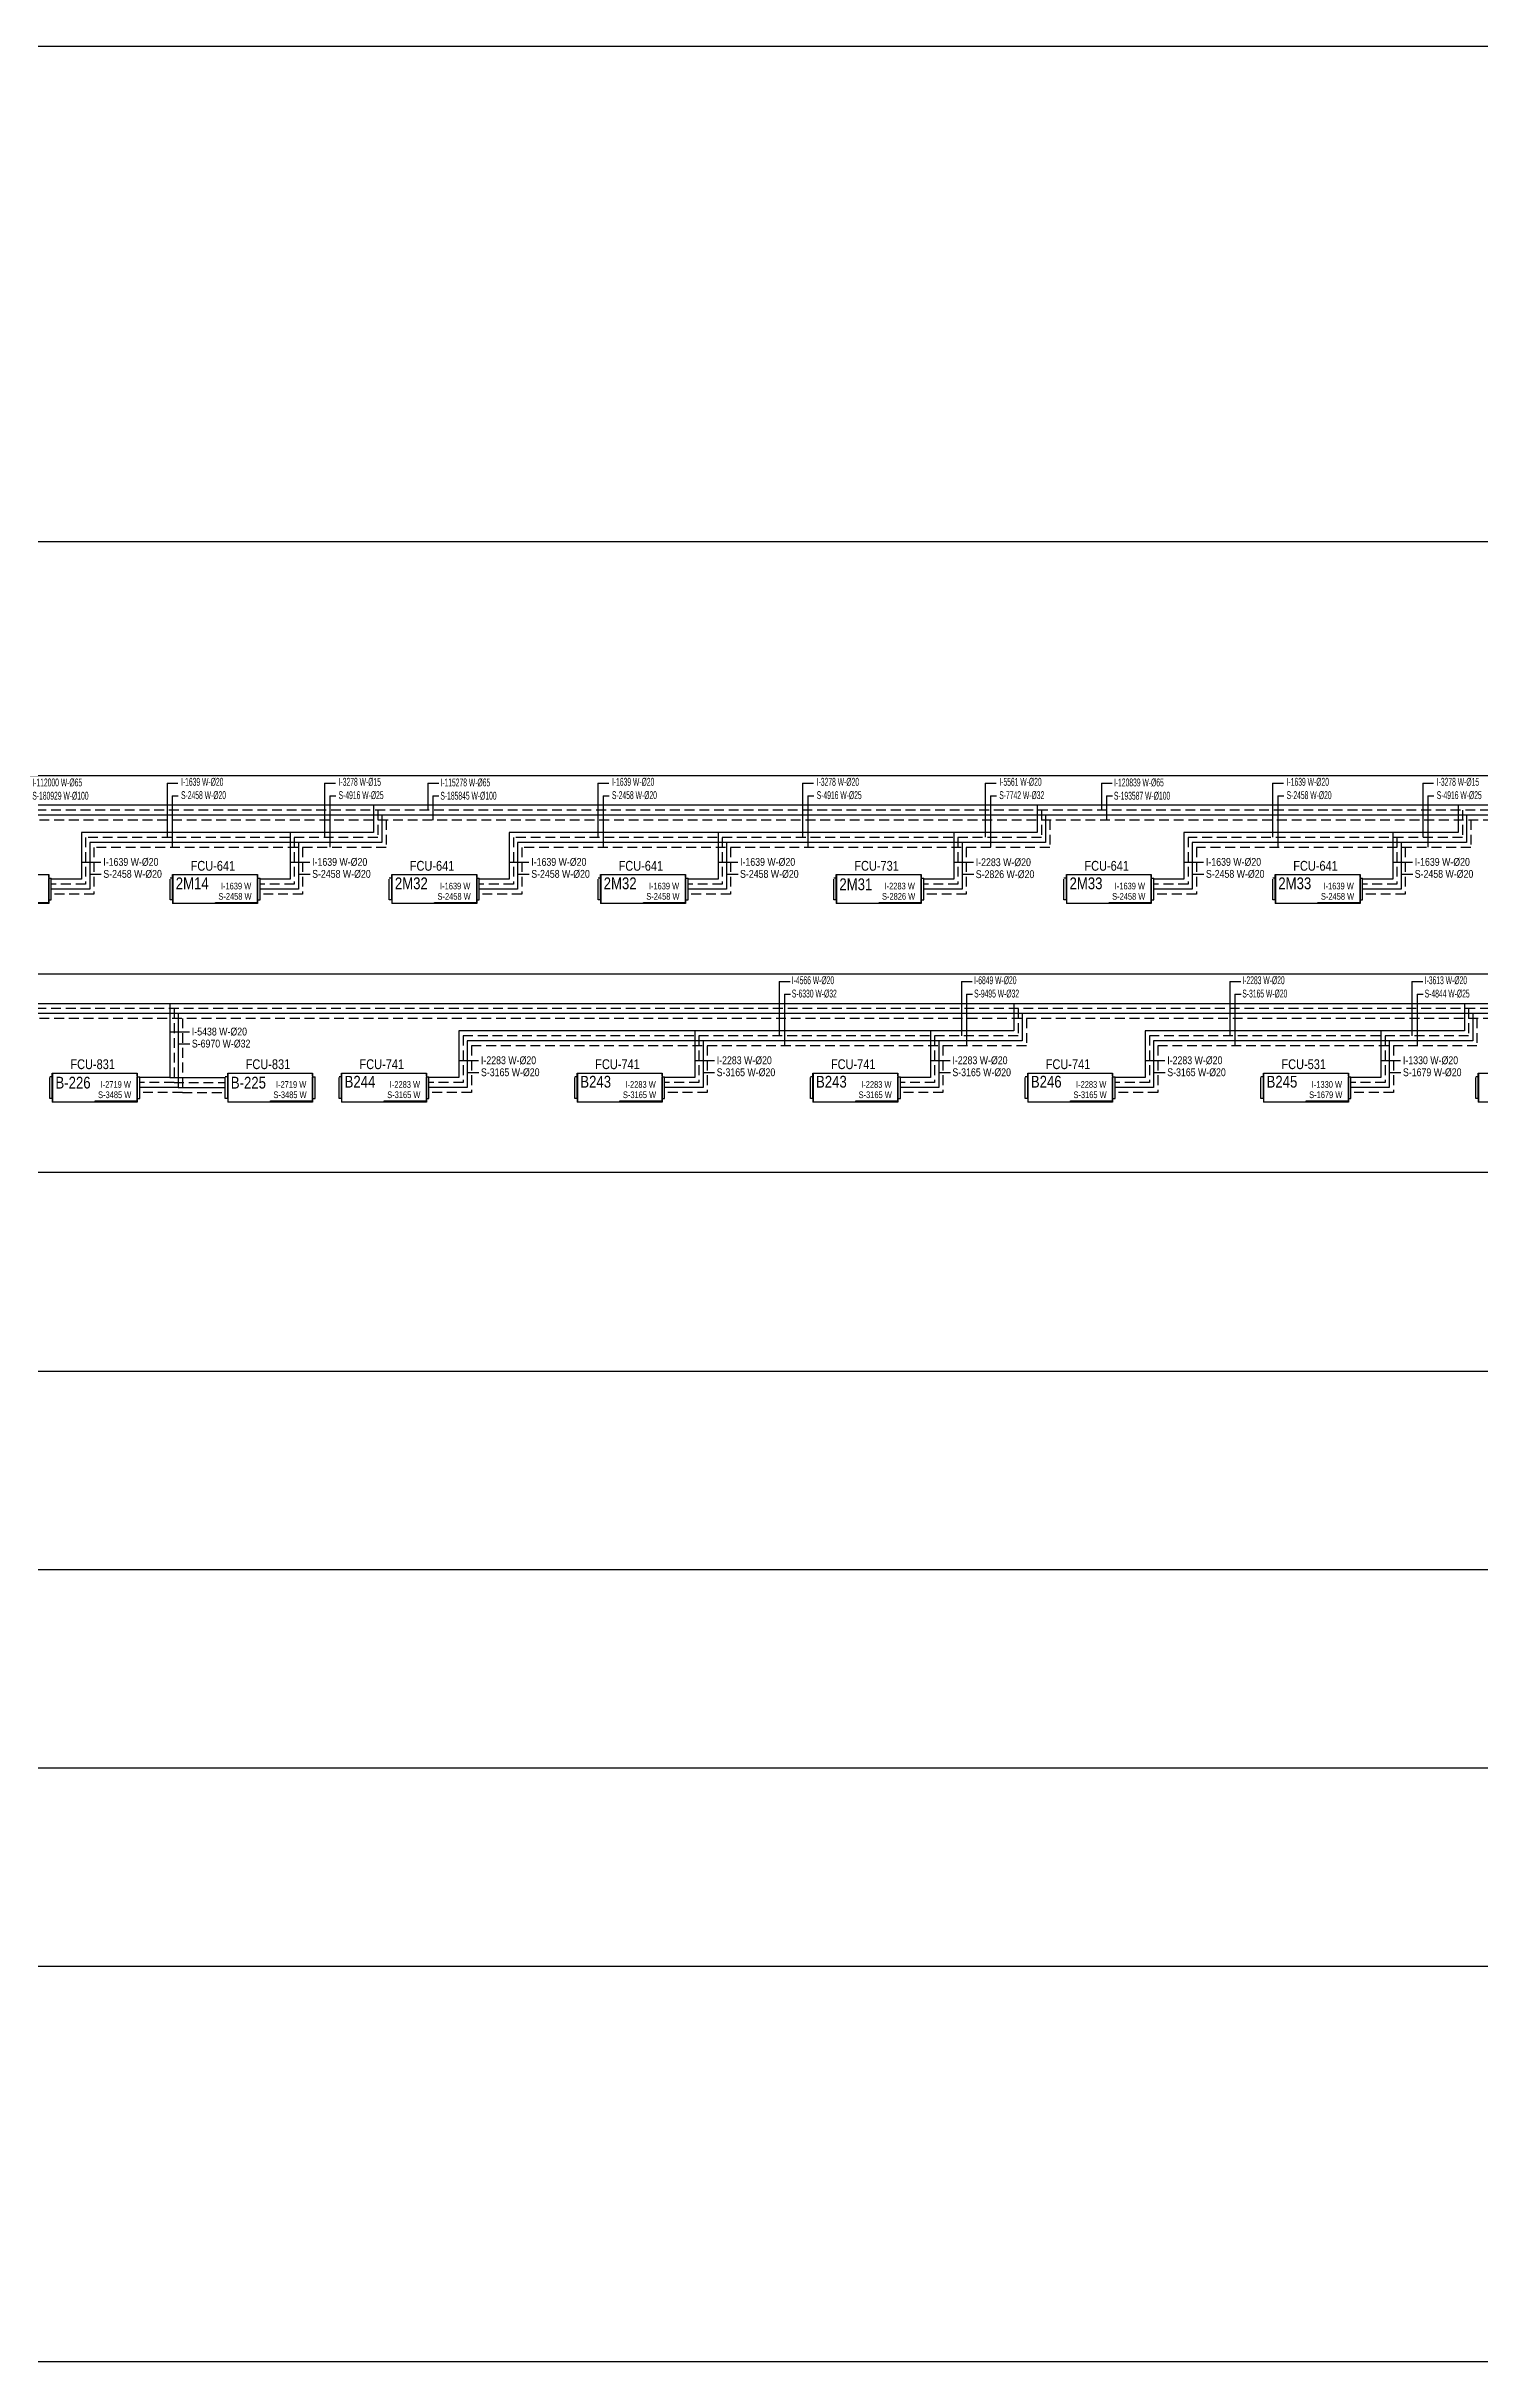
# Model space of a CAD drawing. Header units: centimetres. Extents: x -8730 to 48594, y -13 to 19987.
# Drawn here: x 11886 to 15535, y 10112 to 16006 of the extents above; entities that cross this region are included whole.
import ezdxf
from ezdxf.enums import TextEntityAlignment as Align

# ---------------------------------------------------------------- set-up
doc = ezdxf.new("R2010")
doc.units = ezdxf.units.CM
doc.header["$MEASUREMENT"] = 0
doc.linetypes.add('DASHED', pattern=[75, 50, -25])
for name, color, linetype, lineweight in [('1-BASLIK', 53, 'Continuous', 25), ('T-ISITMA', 1, 'Continuous', 30), ('T-MAHAL', 120, 'Continuous', 15), ('T-SOGUTMA', 4, 'Continuous', 30), ('T-STEXT', 181, 'Continuous', 15)]:
    doc.layers.add(name, color=color, linetype=linetype, lineweight=lineweight)
for name, color, linetype in [('T-FC', 150, 'Continuous'), ('T-FC-NUMARA', 62, 'Continuous'), ('T-ISITMA-TOPLAMA', 61, 'Continuous'), ('T-ITEXT', 32, 'Continuous'), ('T-SOGUTMA-TOPLAMA', 120, 'Continuous'), ('T-TEXT', 85, 'Continuous')]:
    doc.layers.add(name, color=color, linetype=linetype)
doc.styles.add('ARIAL', font='arial.ttf')
doc.styles.add('GKM', font='ARIALN.TTF', dxfattribs={"width": 0.6, "height": 20})
doc.styles.add('LUCIDASANS', font='arial.ttf', dxfattribs={"width": 0.8})

# ---------------------------------------------------------------- blocks, each defined once
blk = doc.blocks.new('FANCOIL-DWD')
at = {"linetype": 'DASHED'}
blk.add_line((-114.3, -71.5), (-114.3, -16.4), dxfattribs=at)
for p, q in [((-108.1, -16.4), (-114.3, -16.4)), ((-114.3, -69.1), (-114.3, -18.8)), ((-108.1, -71.5), (-108.1, -7)), ((-108.1, -7), (108.1, -7)), ((-106.8, -80.9), (-106.8, -7)), ((108.1, -7), (108.1, -80.9)), ((108.1, -14.1), (108.1, -7.7)), ((108.1, -16.4), (114.6, -16.4)), ((108.1, -71), (108.1, -16.9)), ((114.6, -71.5), (114.6, -16.4)), ((-108.1, -71.5), (-114.3, -71.5)), ((-108.1, -71.5), (-108.1, -80.9)), ((108.1, -80.9), (-108.1, -80.9)), ((0.9, -80.9), (0.9, -78.2)), ((0.9, -78.2), (108.1, -78.2)), ((108.1, -78), (108.1, -71.5)), ((108.1, -71.5), (114.6, -71.5))]:
    blk.add_line(p, q)

msp = doc.modelspace()

# ---------------------------------------------------------------- linework, layer by layer
at = {"layer": '1-BASLIK'}
msp.add_lwpolyline([(-6103.8, 16005.7), (37956, 16005.7), (37956, 10112), (-6103.8, 10112)], close=True, dxfattribs=at)
at = {"layer": 'T-ISITMA', "lineweight": -3, "ltscale": 0.5}
for p, q in [((26547.1, 14073.8), (1735.7, 14073.8)), ((12719.4, 14073.8), (12719.4, 14004.9)), ((14408.7, 14073.8), (14408.7, 14004.9)), ((15480.5, 14073.8), (15480.5, 14004.9)), ((11975.5, 14004.9), (11975.5, 13885.9)), ((12719.4, 14004.9), (11975.5, 14004.9)), ((12506.9, 14004.9), (12506.9, 13885.9)), ((14408.7, 14004.9), (13064.8, 14004.9)), ((13064.8, 14004.9), (13064.8, 13885.9)), ((13596.3, 14004.9), (13596.3, 13885.9)), ((14196.3, 14004.9), (14196.3, 13885.9)), ((15480.5, 14004.9), (14782.1, 14004.9)), ((14782.1, 14004.9), (14782.1, 13885.9)), ((15313.6, 14004.9), (15313.6, 13885.9)), ((11975.5, 13885.9), (11899, 13885.9)), ((12506.9, 13885.9), (12430.5, 13885.9)), ((13064.8, 13885.9), (12988.3, 13885.9)), ((13596.3, 13885.9), (13519.8, 13885.9)), ((14196.3, 13885.9), (14119.8, 13885.9)), ((14782.1, 13885.9), (14705.6, 13885.9)), ((15313.6, 13885.9), (15237.1, 13885.9)), ((26547.1, 13568.8), (-4435.9, 13568.8)), ((12200.8, 13568.8), (12200.8, 13380.9)), ((14349.2, 13568.8), (14349.2, 13499.9)), ((15496.1, 13568.8), (15496.1, 13499.9)), ((14349.2, 13499.9), (12936.8, 13499.9)), ((12936.8, 13499.9), (12936.8, 13380.9)), ((13536.8, 13499.9), (13536.8, 13380.9)), ((14136.8, 13499.9), (14136.8, 13380.9)), ((15496.1, 13499.9), (14683.6, 13499.9)), ((14683.6, 13499.9), (14683.6, 13380.9)), ((15283.6, 13499.9), (15283.6, 13380.9)), ((12200.8, 13380.9), (12124.3, 13380.9)), ((12200.8, 13380.9), (12341, 13380.9)), ((12936.8, 13380.9), (12860.3, 13380.9)), ((13536.8, 13380.9), (13460.3, 13380.9)), ((14136.8, 13380.9), (14060.3, 13380.9)), ((14683.6, 13380.9), (14607.2, 13380.9)), ((15283.6, 13380.9), (15207.2, 13380.9))]:
    msp.add_line(p, q, dxfattribs=at)
at = {"layer": 'T-ISITMA', "linetype": 'DASHED', "lineweight": -3, "ltscale": 0.5}
for p, q in [((26548.6, 14061.3), (1746.3, 14061.3)), ((12730, 14061.3), (12730, 13992.2)), ((14419.3, 14061.3), (14419.3, 13992.2)), ((15491.1, 14061.3), (15491.1, 13992.2)), ((11986.1, 13992.2), (11986.1, 13873.1)), ((12730, 13992.2), (11986.1, 13992.2)), ((12517.6, 13992.2), (12517.6, 13873.1)), ((14419.3, 13992.2), (13075.4, 13992.2)), ((13075.4, 13992.2), (13075.4, 13873.1)), ((13606.9, 13992.2), (13606.9, 13873.1)), ((14206.9, 13992.2), (14206.9, 13873.1)), ((15491.1, 13992.2), (14792.7, 13992.2)), ((14792.7, 13992.2), (14792.7, 13873.1)), ((15324.2, 13992.2), (15324.2, 13873.1)), ((11986.1, 13873.1), (11899, 13873.1)), ((12517.6, 13873.1), (12430.5, 13873.1)), ((13075.4, 13873.1), (12988.3, 13873.1)), ((13606.9, 13873.1), (13519.8, 13873.1)), ((14206.9, 13873.1), (14119.8, 13873.1)), ((14792.7, 13873.1), (14705.6, 13873.1)), ((15324.2, 13873.1), (15237.1, 13873.1)), ((26548.6, 13556.3), (-4425.3, 13556.3)), ((12211.4, 13556.3), (12211.4, 13368.1)), ((14359.8, 13556.3), (14359.8, 13487.2)), ((15506.7, 13556.3), (15506.7, 13487.2)), ((14359.8, 13487.2), (12947.4, 13487.2)), ((12947.4, 13487.2), (12947.4, 13368.1)), ((13547.4, 13487.2), (13547.4, 13368.1)), ((14147.4, 13487.2), (14147.4, 13368.1)), ((15506.7, 13487.2), (14694.3, 13487.2)), ((14694.3, 13487.2), (14694.3, 13368.1)), ((15294.3, 13487.2), (15294.3, 13368.1)), ((12211.4, 13368.1), (12124.3, 13368.1)), ((12211.4, 13368.1), (12341, 13368.1)), ((12947.4, 13368.1), (12860.3, 13368.1)), ((13547.4, 13368.1), (13460.3, 13368.1)), ((14147.4, 13368.1), (14060.3, 13368.1)), ((14694.3, 13368.1), (14607.2, 13368.1)), ((15294.3, 13368.1), (15207.2, 13368.1))]:
    msp.add_line(p, q, dxfattribs=at)
at = {"layer": 'T-ISITMA-TOPLAMA'}
for p, q in [((12193.6, 14130), (12193.6, 13992.4)), ((12193.6, 14130), (12221.3, 14130)), ((12594.6, 14130), (12594.6, 13992.4)), ((12594.6, 14130), (12622.4, 14130)), ((12857.3, 14130), (12857.3, 14061.3)), ((12857.3, 14130), (12885.1, 14130)), ((13290.5, 14130), (13290.5, 13992.4)), ((13290.5, 14130), (13318.2, 14130)), ((13811.6, 14130), (13811.6, 13992.4)), ((13811.6, 14130), (13839.4, 14130)), ((14276.4, 14130), (14276.4, 13992.4)), ((14276.4, 14130), (14304.2, 14130)), ((14571.9, 14130), (14571.9, 14061.3)), ((14571.9, 14130), (14599.7, 14130)), ((15007.8, 14130), (15007.8, 13992.4)), ((15007.8, 14130), (15035.6, 14130)), ((15390, 14130), (15390, 13992.4)), ((15390, 14130), (15417.7, 14130)), ((13752.1, 13625), (13752.1, 13486.6)), ((13752.1, 13625), (13779.9, 13625)), ((14215.7, 13625), (14215.7, 13486.6)), ((14215.7, 13625), (14243.5, 13625)), ((14899, 13625), (14899, 13486.6)), ((14899, 13625), (14926.7, 13625)), ((15362.6, 13625), (15362.6, 13486.6)), ((15362.6, 13625), (15390.4, 13625))]:
    msp.add_line(p, q, dxfattribs=at)
at = {"layer": 'T-ISITMA-TOPLAMA', "color": 1}
for p, q in [((11975.5, 13928.8), (12025.5, 13928.8)), ((12506.9, 13928.8), (12557, 13928.8)), ((13596.3, 13928.8), (13646.3, 13928.8)), ((14782.1, 13928.8), (14832.1, 13928.8)), ((15313.6, 13928.8), (15363.6, 13928.8))]:
    msp.add_line(p, q, dxfattribs=at)
at = {"layer": 'T-ISITMA-TOPLAMA', "color": 30}
for p, q in [((14196.3, 13928.8), (14246.3, 13928.8)), ((14217.5, 13898.3), (14247.1, 13898.3))]:
    msp.add_line(p, q, dxfattribs=at)
at = {"layer": 'T-ISITMA-TOPLAMA', "color": 62}
msp.add_line((12200.8, 13496.9), (12250.8, 13496.9), dxfattribs=at)
at = {"layer": 'T-ISITMA-TOPLAMA', "color": 163}
for p, q in [((12936.8, 13423.8), (12986.8, 13423.8)), ((13536.8, 13423.8), (13586.8, 13423.8)), ((14136.8, 13423.8), (14186.8, 13423.8)), ((14683.6, 13423.8), (14733.6, 13423.8))]:
    msp.add_line(p, q, dxfattribs=at)
at = {"layer": 'T-ISITMA-TOPLAMA', "color": 100}
msp.add_line((15283.6, 13423.8), (15333.6, 13423.8), dxfattribs=at)
at = {"layer": 'T-SOGUTMA', "lineweight": -3, "ltscale": 0.5}
for p, q in [((26557.4, 14048.8), (1756.9, 14048.8)), ((12740.6, 14048.8), (12740.6, 13979.4)), ((14429.9, 14048.8), (14429.9, 13979.4)), ((15501.7, 14048.8), (15501.7, 13979.4)), ((11996.7, 13979.4), (11996.7, 13860.4)), ((12740.6, 13979.4), (11996.7, 13979.4)), ((12528.2, 13979.4), (12528.2, 13860.4)), ((14429.9, 13979.4), (13086, 13979.4)), ((13086, 13979.4), (13086, 13860.4)), ((13617.5, 13979.4), (13617.5, 13860.4)), ((14217.5, 13979.4), (14217.5, 13860.4)), ((15501.7, 13979.4), (14803.3, 13979.4)), ((14803.3, 13979.4), (14803.3, 13860.4)), ((15334.8, 13979.4), (15334.8, 13860.4)), ((11996.7, 13860.4), (11899, 13860.4)), ((12528.2, 13860.4), (12430.5, 13860.4)), ((13086, 13860.4), (12988.3, 13860.4)), ((13617.5, 13860.4), (13519.8, 13860.4)), ((14217.5, 13860.4), (14119.8, 13860.4)), ((14803.3, 13860.4), (14705.6, 13860.4)), ((15334.8, 13860.4), (15237.1, 13860.4)), ((26557.4, 13543.8), (-4414.6, 13543.8)), ((12222, 13543.8), (12222, 13355.4)), ((14370.4, 13543.8), (14370.4, 13474.4)), ((15517.3, 13543.8), (15517.3, 13474.4)), ((14370.4, 13474.4), (12958, 13474.4)), ((12958, 13474.4), (12958, 13355.4)), ((13558, 13474.4), (13558, 13355.4)), ((14158, 13474.4), (14158, 13355.4)), ((15517.3, 13474.4), (14704.9, 13474.4)), ((14704.9, 13474.4), (14704.9, 13355.4)), ((15304.9, 13474.4), (15304.9, 13355.4)), ((12222, 13355.4), (12124.3, 13355.4)), ((12222, 13355.4), (12341, 13355.4)), ((12958, 13355.4), (12860.3, 13355.4)), ((13558, 13355.4), (13460.3, 13355.4)), ((14158, 13355.4), (14060.3, 13355.4)), ((14704.9, 13355.4), (14607.2, 13355.4)), ((15304.9, 13355.4), (15207.2, 13355.4))]:
    msp.add_line(p, q, dxfattribs=at)
at = {"layer": 'T-SOGUTMA', "linetype": 'DASHED', "lineweight": -3, "ltscale": 0.5}
for p, q in [((26556.4, 14036.3), (1767.5, 14036.3)), ((12751.2, 14036.4), (12751.2, 13966.7)), ((14440.5, 14036.4), (14440.5, 13966.7)), ((15512.4, 14036.4), (15512.4, 13966.7)), ((12007.3, 13966.7), (12007.3, 13847.6)), ((12751.2, 13966.7), (12007.3, 13966.7)), ((12538.8, 13966.7), (12538.8, 13847.6)), ((14440.5, 13966.7), (13096.6, 13966.7)), ((13096.6, 13966.7), (13096.6, 13847.6)), ((13628.1, 13966.7), (13628.1, 13847.6)), ((14228.1, 13966.7), (14228.1, 13847.6)), ((15512.4, 13966.7), (14814, 13966.7)), ((14814, 13966.7), (14814, 13847.6)), ((15345.5, 13966.7), (15345.5, 13847.6)), ((12007.3, 13847.6), (11899, 13847.6)), ((12538.8, 13847.6), (12430.5, 13847.6)), ((13096.6, 13847.6), (12988.3, 13847.6)), ((13628.1, 13847.6), (13519.8, 13847.6)), ((14228.1, 13847.6), (14119.8, 13847.6)), ((14814, 13847.6), (14705.6, 13847.6)), ((15345.5, 13847.6), (15237.1, 13847.6)), ((25356.4, 13531.3), (-4404, 13531.3)), ((25956.4, 13531.3), (-3179.7, 13531.3)), ((26556.4, 13531.3), (-2579.7, 13531.3)), ((12232.7, 13531.3), (12232.7, 13342.6)), ((14381.1, 13531.4), (14381.1, 13461.6)), ((15527.9, 13531.4), (15527.9, 13461.6)), ((14381.1, 13461.6), (12968.6, 13461.6)), ((12968.6, 13461.6), (12968.6, 13342.6)), ((13568.6, 13461.6), (13568.6, 13342.6)), ((14168.6, 13461.6), (14168.6, 13342.6)), ((15527.9, 13461.6), (14715.5, 13461.6)), ((14715.5, 13461.6), (14715.5, 13342.6)), ((15315.5, 13461.6), (15315.5, 13342.6)), ((12232.7, 13342.6), (12124.3, 13342.6)), ((12232.7, 13342.6), (12341, 13342.6)), ((12968.6, 13342.6), (12860.3, 13342.6)), ((13568.6, 13342.6), (13460.3, 13342.6)), ((14168.6, 13342.6), (14060.3, 13342.6)), ((14715.5, 13342.6), (14607.2, 13342.6)), ((15315.5, 13342.6), (15207.2, 13342.6))]:
    msp.add_line(p, q, dxfattribs=at)
at = {"layer": 'T-SOGUTMA-TOPLAMA'}
for p, q in [((12206.7, 14098.2), (12222.2, 14098.2)), ((12206.7, 14098.2), (12206.7, 13967.4)), ((12607.7, 14098.2), (12623.2, 14098.2)), ((12607.7, 14098.2), (12607.7, 13967.4)), ((12870.4, 14098.2), (12885.9, 14098.2)), ((12870.4, 14098.2), (12870.4, 14036.3)), ((13303.6, 14098.2), (13319.1, 14098.2)), ((13303.6, 14098.2), (13303.6, 13967.4)), ((13824.7, 14098.2), (13840.2, 14098.2)), ((13824.7, 14098.2), (13824.7, 13967.4)), ((14289.5, 14098.2), (14305, 14098.2)), ((14289.5, 14098.2), (14289.5, 13967.4)), ((14585, 14098.2), (14600.5, 14098.2)), ((14585, 14098.2), (14585, 14036.3)), ((15020.9, 14098.2), (15036.4, 14098.2)), ((15020.9, 14098.2), (15020.9, 13967.4)), ((15403.1, 14098.2), (15418.6, 14098.2)), ((15403.1, 14098.2), (15403.1, 13967.4)), ((13765.2, 13593.2), (13780.7, 13593.2)), ((13765.2, 13593.2), (13765.2, 13461.6)), ((14228.8, 13593.2), (14244.3, 13593.2)), ((14228.8, 13593.2), (14228.8, 13461.6)), ((14912.1, 13593.2), (14927.6, 13593.2)), ((14912.1, 13593.2), (14912.1, 13461.6)), ((15375.7, 13593.2), (15391.2, 13593.2)), ((15375.7, 13593.2), (15375.7, 13461.6))]:
    msp.add_line(p, q, dxfattribs=at)
at = {"layer": 'T-SOGUTMA-TOPLAMA', "color": 1}
for p, q in [((13064.8, 13928.8), (13114.8, 13928.8)), ((11996.7, 13898.3), (12026.3, 13898.3)), ((12528.2, 13898.3), (12557.8, 13898.3)), ((13086, 13898.3), (13115.6, 13898.3)), ((13617.5, 13898.3), (13647.1, 13898.3)), ((14803.3, 13898.3), (14832.9, 13898.3)), ((15334.8, 13898.3), (15364.4, 13898.3))]:
    msp.add_line(p, q, dxfattribs=at)
at = {"layer": 'T-SOGUTMA-TOPLAMA', "color": 62}
msp.add_line((12222, 13466.3), (12251.6, 13466.3), dxfattribs=at)
at = {"layer": 'T-SOGUTMA-TOPLAMA', "color": 163}
for p, q in [((12958, 13393.3), (12987.6, 13393.3)), ((13558, 13393.3), (13587.6, 13393.3)), ((14158, 13393.3), (14187.6, 13393.3)), ((14704.9, 13393.3), (14734.5, 13393.3))]:
    msp.add_line(p, q, dxfattribs=at)
at = {"layer": 'T-SOGUTMA-TOPLAMA', "color": 100}
msp.add_line((15304.9, 13393.3), (15334.5, 13393.3), dxfattribs=at)
at = {"layer": 'T-TEXT', "color": 7}
for p, q in [((36595.3, 14744), (-5138.2, 14744)), ((36595.3, 14148.7), (-5138.2, 14148.7)), ((36595.3, 13643.7), (-5138.2, 13643.7)), ((36595.3, 13138.7), (-5138.2, 13138.7)), ((-5138.2, 12633.7), (36595.3, 12633.7)), ((-5138.2, 12128.7), (36595.3, 12128.7)), ((-5138.2, 11623.7), (36595.3, 11623.7)), ((-5138.2, 11118.7), (36595.3, 11118.7))]:
    msp.add_line(p, q, dxfattribs=at)

# ---------------------------------------------------------------- block references
at = {"layer": 'T-FC'}
for p in [(11784.4, 13904.3), (12315.9, 13904.3), (12873.7, 13904.3), (13405.2, 13904.3), (14005.2, 13904.3), (14591, 13904.3), (15122.5, 13904.3), (12009.7, 13399.3), (12456.1, 13399.3), (12745.7, 13399.3), (13345.7, 13399.3), (13945.7, 13399.3), (14492.6, 13399.3), (15092.6, 13399.3), (15639.4, 13399.3)]:
    msp.add_blockref('FANCOIL-DWD', p, dxfattribs=at)

# ---------------------------------------------------------------- texts
at = {"layer": 'T-FC-NUMARA', "color": 1, "style": 'ARIAL', "width": 0.8}
for p in [(12253.7, 13907.2), (12811.6, 13907.2), (13343.1, 13907.2), (14528.9, 13907.2), (15060.4, 13907.2)]:
    msp.add_text('FCU-641', height=25, dxfattribs=at).set_placement(p)
at = {"layer": 'T-FC-NUMARA', "color": 30, "style": 'ARIAL', "width": 0.8}
msp.add_text('FCU-731', height=25, dxfattribs=at).set_placement((13943.1, 13907.2))
at = {"layer": 'T-FC-NUMARA', "color": 62, "style": 'ARIAL', "width": 0.8}
for p in [(11947.6, 13402.2), (12393.9, 13402.2)]:
    msp.add_text('FCU-831', height=25, dxfattribs=at).set_placement(p)
at = {"layer": 'T-FC-NUMARA', "color": 163, "style": 'ARIAL', "width": 0.8}
for p in [(12683.6, 13402.2), (13283.6, 13402.2), (13883.6, 13402.2), (14430.4, 13402.2)]:
    msp.add_text('FCU-741', height=25, dxfattribs=at).set_placement(p)
at = {"layer": 'T-FC-NUMARA', "color": 100, "style": 'ARIAL', "width": 0.8}
msp.add_text('FCU-531', height=25, dxfattribs=at).set_placement((15030.4, 13402.2))
at = {"layer": 'T-ISITMA-TOPLAMA', "style": 'GKM', "width": 0.6}
for s, p in [('I-112000 W-%%C65', (11850.7, 14121.9)), ('I-1639 W-%%C20', (12229.3, 14123.5)), ('I-3278 W-%%C15', (12630.4, 14123.5)), ('I-115278 W-%%C65', (12889.4, 14121.9)), ('I-1639 W-%%C20', (13326.2, 14123.5)), ('I-3278 W-%%C20', (13847.4, 14123.5)), ('I-5561 W-%%C20', (14312.2, 14123.5)), ('I-120839 W-%%C65', (14604, 14121.9)), ('I-1639 W-%%C20', (15043.6, 14123.5)), ('I-3278 W-%%C15', (15425.7, 14123.5)), ('I-4566 W-%%C20', (13784, 13618.5)), ('I-6849 W-%%C20', (14248.1, 13618.5)), ('I-2283 W-%%C20', (14930.8, 13618.5)), ('I-3613 W-%%C20', (15395, 13618.5))]:
    msp.add_text(s, height=20, dxfattribs=at).set_placement(p)
at = {"layer": 'T-ISITMA-TOPLAMA', "color": 1, "style": 'ARIAL', "width": 0.8}
for p in [(12031.5, 13919.7), (12563, 13919.7), (13652.3, 13919.7), (14838.2, 13919.7), (15369.7, 13919.7)]:
    msp.add_text('I-1639 W-%%C20', height=20, dxfattribs=at).set_placement(p)
at = {"layer": 'T-ISITMA-TOPLAMA', "color": 30, "style": 'ARIAL', "width": 0.8}
msp.add_text('I-2283 W-%%C20', height=20, dxfattribs=at).set_placement((14252.3, 13918.9))
at = {"layer": 'T-ISITMA-TOPLAMA', "color": 62, "style": 'ARIAL', "width": 0.8}
msp.add_text('I-5438 W-%%C20', height=20, dxfattribs=at).set_placement((12256.8, 13487.8))
at = {"layer": 'T-ISITMA-TOPLAMA', "color": 163, "style": 'ARIAL', "width": 0.8}
for p in [(12992.8, 13414.7), (13592.8, 13414.7), (14192.8, 13414.7), (14739.7, 13414.7)]:
    msp.add_text('I-2283 W-%%C20', height=20, dxfattribs=at).set_placement(p)
at = {"layer": 'T-ISITMA-TOPLAMA', "color": 100, "style": 'ARIAL', "width": 0.8}
msp.add_text('I-1330 W-%%C20', height=20, dxfattribs=at).set_placement((15339.7, 13414.7))
at = {"layer": 'T-ITEXT', "color": 1, "style": 'ARIAL', "width": 0.8}
for p in [(12407.9, 13859.6), (12965.7, 13859.6), (13497.2, 13859.6), (14683.1, 13859.6), (15214.5, 13859.6)]:
    msp.add_text('I-1639 W', height=17, dxfattribs=at).set_placement(p, align=Align.RIGHT)
at = {"layer": 'T-ITEXT', "color": 30, "style": 'ARIAL', "width": 0.8}
msp.add_text('I-2283 W', height=17, dxfattribs=at).set_placement((14097.2, 13859.6), align=Align.RIGHT)
at = {"layer": 'T-ITEXT', "color": 62, "style": 'ARIAL', "width": 0.8}
for p in [(12101.7, 13354.6), (12548.1, 13354.6)]:
    msp.add_text('I-2719 W', height=17, dxfattribs=at).set_placement(p, align=Align.RIGHT)
at = {"layer": 'T-ITEXT', "color": 163, "style": 'ARIAL', "width": 0.8}
for p in [(12837.7, 13354.6), (13437.7, 13354.6), (14037.7, 13354.6), (14584.6, 13354.6)]:
    msp.add_text('I-2283 W', height=17, dxfattribs=at).set_placement(p, align=Align.RIGHT)
at = {"layer": 'T-ITEXT', "color": 100, "style": 'ARIAL', "width": 0.8}
msp.add_text('I-1330 W', height=17, dxfattribs=at).set_placement((15184.6, 13354.6), align=Align.RIGHT)
at = {"layer": 'T-MAHAL', "style": 'LUCIDASANS', "width": 0.8}
for s, p in [('2M14', (12215.8, 13860.1)), ('2M32', (12773.6, 13860.1)), ('2M32', (13305.1, 13860.1)), ('2M31', (13905.1, 13857.7)), ('2M33', (14490.9, 13860.1)), ('2M33', (15022.4, 13860.1)), ('B-226', (11909.6, 13352.7)), ('B-225', (12356, 13352.7)), ('B244', (12645.6, 13355.1)), ('B243', (13245.6, 13355.1)), ('B243', (13845.6, 13355.1)), ('B246', (14392.5, 13355.1)), ('B245', (14992.5, 13355.1))]:
    msp.add_text(s, height=30, dxfattribs=at).set_placement(p)
at = {"layer": 'T-SOGUTMA-TOPLAMA', "style": 'GKM', "width": 0.6}
for s, p in [('S-180929 W-%%C100', (11850.7, 14088.1)), ('S-2458 W-%%C20', (12229.3, 14089.6)), ('S-4916 W-%%C25', (12630.4, 14089.6)), ('S-185845 W-%%C100', (12889.4, 14088.1)), ('S-2458 W-%%C20', (13326.2, 14089.6)), ('S-4916 W-%%C25', (13847.4, 14089.6)), ('S-7742 W-%%C32', (14312.2, 14089.6)), ('S-193587 W-%%C100', (14604, 14088.1)), ('S-2458 W-%%C20', (15043.6, 14089.6)), ('S-4916 W-%%C25', (15425.7, 14089.6)), ('S-6330 W-%%C32', (13784, 13584.6)), ('S-9495 W-%%C32', (14248.1, 13584.6)), ('S-3165 W-%%C20', (14930.8, 13584.6)), ('S-4844 W-%%C25', (15395, 13584.6))]:
    msp.add_text(s, height=20, dxfattribs=at).set_placement(p)
at = {"layer": 'T-SOGUTMA-TOPLAMA', "color": 1, "style": 'ARIAL', "width": 0.8}
for s, p in [('S-2458 W-%%C20', (12031.5, 13889.2)), ('S-2458 W-%%C20', (12563, 13889.2)), ('S-2458 W-%%C20', (13120.8, 13889.2)), ('I-1639 W-%%C20', (13120.8, 13919.7)), ('S-2458 W-%%C20', (13652.3, 13889.2)), ('S-2458 W-%%C20', (14838.2, 13889.2)), ('S-2458 W-%%C20', (15369.7, 13889.2))]:
    msp.add_text(s, height=20, dxfattribs=at).set_placement(p)
at = {"layer": 'T-SOGUTMA-TOPLAMA', "color": 30, "style": 'ARIAL', "width": 0.8}
msp.add_text('S-2826 W-%%C20', height=20, dxfattribs=at).set_placement((14252.3, 13888.4))
at = {"layer": 'T-SOGUTMA-TOPLAMA', "color": 62, "style": 'ARIAL', "width": 0.8}
msp.add_text('S-6970 W-%%C32', height=20, dxfattribs=at).set_placement((12256.8, 13457.2))
at = {"layer": 'T-SOGUTMA-TOPLAMA', "color": 163, "style": 'ARIAL', "width": 0.8}
for p in [(12992.8, 13384.2), (13592.8, 13384.2), (14192.8, 13384.2), (14739.7, 13384.2)]:
    msp.add_text('S-3165 W-%%C20', height=20, dxfattribs=at).set_placement(p)
at = {"layer": 'T-SOGUTMA-TOPLAMA', "color": 100, "style": 'ARIAL', "width": 0.8}
msp.add_text('S-1679 W-%%C20', height=20, dxfattribs=at).set_placement((15339.7, 13384.2))
at = {"layer": 'T-STEXT', "color": 1, "style": 'ARIAL', "width": 0.8}
for p in [(12408.8, 13833.4), (12966.6, 13833.4), (13498.1, 13833.4), (14683.9, 13833.4), (15215.4, 13833.4)]:
    msp.add_text('S-2458 W', height=17, dxfattribs=at).set_placement(p, align=Align.RIGHT)
at = {"layer": 'T-STEXT', "color": 30, "style": 'ARIAL', "width": 0.8}
msp.add_text('S-2826 W', height=17, dxfattribs=at).set_placement((14098.1, 13833.4), align=Align.RIGHT)
at = {"layer": 'T-STEXT', "color": 62, "style": 'ARIAL', "width": 0.8}
for p in [(12102.6, 13328.4), (12548.9, 13328.4)]:
    msp.add_text('S-3485 W', height=17, dxfattribs=at).set_placement(p, align=Align.RIGHT)
at = {"layer": 'T-STEXT', "color": 163, "style": 'ARIAL', "width": 0.8}
for p in [(12838.6, 13328.4), (13438.6, 13328.4), (14038.6, 13328.4), (14585.4, 13328.4)]:
    msp.add_text('S-3165 W', height=17, dxfattribs=at).set_placement(p, align=Align.RIGHT)
at = {"layer": 'T-STEXT', "color": 100, "style": 'ARIAL', "width": 0.8}
msp.add_text('S-1679 W', height=17, dxfattribs=at).set_placement((15185.4, 13328.4), align=Align.RIGHT)

doc.saveas('drawing.dxf')
